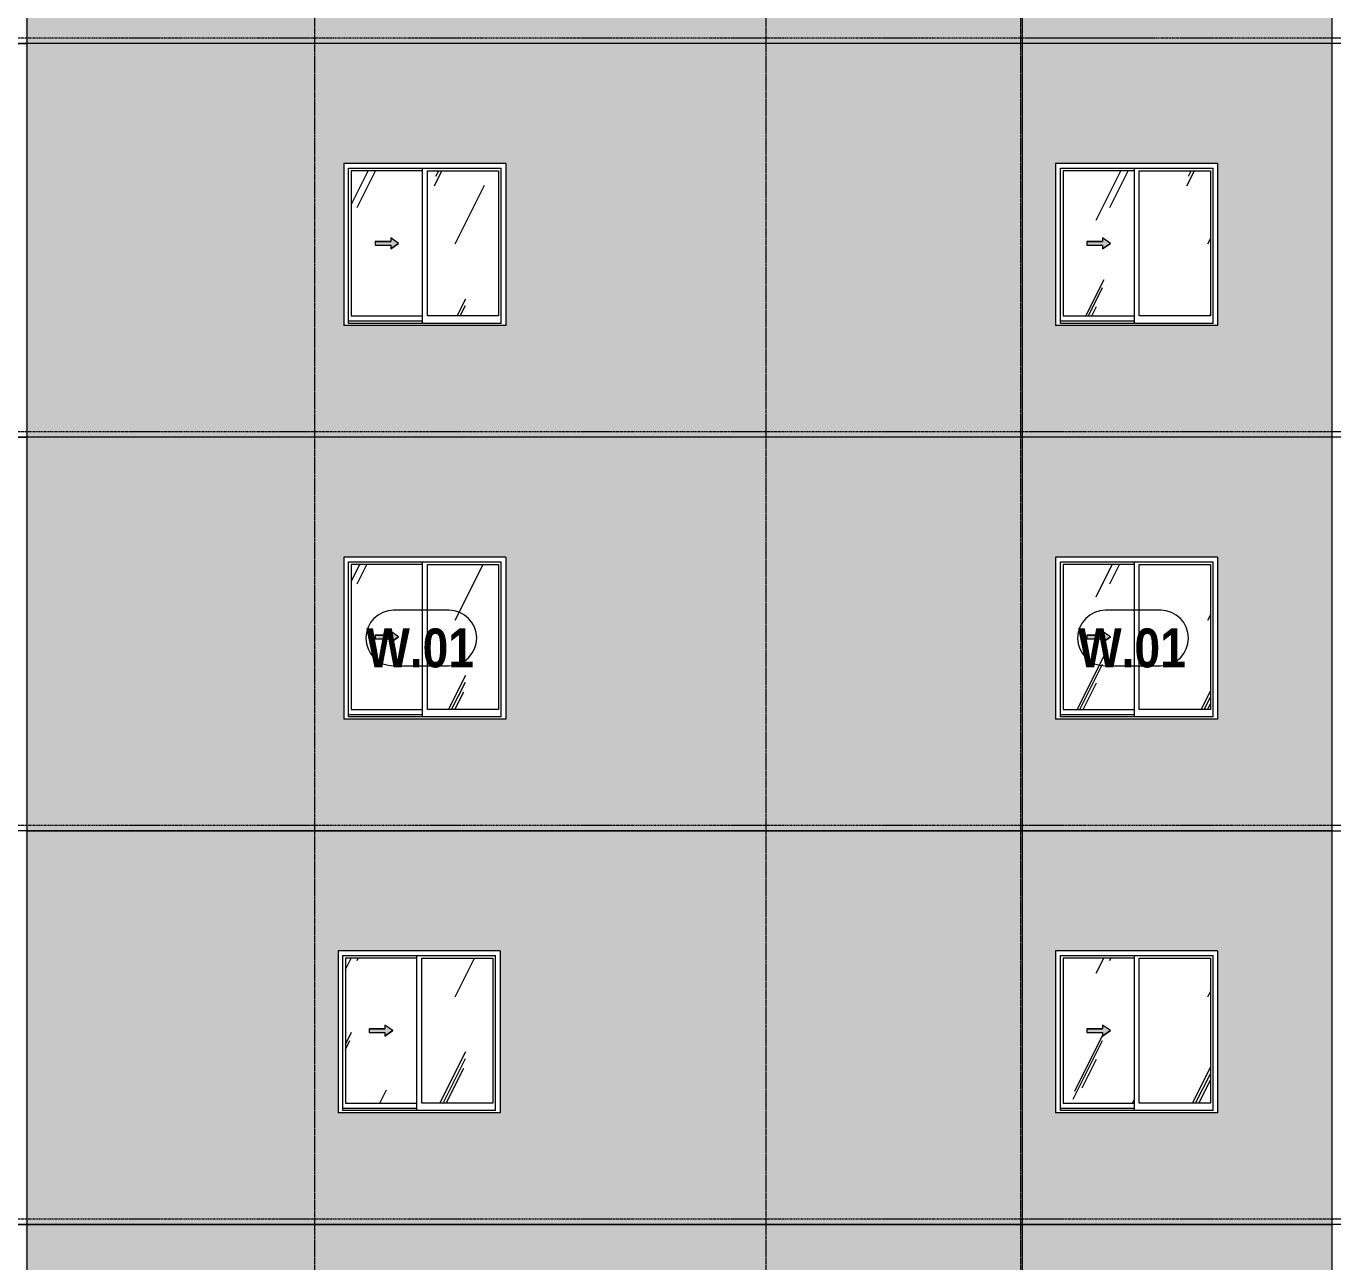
# Model space of a CAD drawing. Header units: millimetres. Extents: x -134153 to 99383, y -5233 to 35400.
# Drawn here: x -114548 to -103258, y 12027 to 22700 of the extents above; entities that cross this region are included whole.
import ezdxf

# ---------------------------------------------------------------- set-up
doc = ezdxf.new("R2010")
doc.units = ezdxf.units.MM
for name, pattern in [('1 NÉT CALL OUT', [6, 3, -3]), ('Centre', [31.75, 6.35, -4.7625, 15.875, -4.7625]), ('Dash 1_8_', [6.35, 3.175, -3.175]), ('Grid Line', [22.225, 12.7, -3.175, 3.175, -3.175])]:
    doc.linetypes.add(name, pattern=pattern)
for name, color, linetype, lineweight in [('A-AREA', 32, 'Dash 1_8_', 9), ('A-DETL-GENF', 92, 'Continuous', 9), ('A-DETL-GENF-1', 92, '1 NÉT CALL OUT', 9), ('A-FLOR-LEVL-2', 51, 'Centre', 9), ('A-GLAZ', 151, 'Continuous', 9), ('A-GLAZ-3', 7, '1 NÉT CALL OUT', 9), ('A-GLAZ-IDEN', 152, 'Continuous', 9), ('A-WALL', 113, 'Continuous', 9), ('A-WALL-PATT-2', 111, 'Continuous', 5), ('I-WALL', 2, 'Continuous', 9), ('S-GRID-1', 1, 'Grid Line', 9)]:
    doc.layers.add(name, color=color, linetype=linetype, lineweight=lineweight)
doc.styles.add('Arial_B_1', font='arialbd_0.ttf', dxfattribs={"width": 0.85, "height": 336})
pattern_1 = [(63.435, (-79954.8, 1311.3), (-0.002, 1625.6), [567.96, -3066.99]), (63.435, (-81580.4, 1311.3), (-0.002, 1625.6), [567.96, -3066.99]), (63.435, (-79176.65, 1625.35), (-0.002, 1625.6), [567.96, -3066.99]), (63.435, (-80802.25, 1625.35), (-0.002, 1625.6), [567.96, -3066.99]), (63.435, (-79294.4, 1514.5), (-0.002, 1625.6), [567.96, -3066.99]), (63.435, (-80920, 1514.5), (-0.002, 1625.6), [567.96, -3066.99]), (63.435, (-79414.5, 2149.4), (-0.002, 1625.6), [276.055, -3358.896]), (63.435, (-81040.1, 2149.4), (-0.002, 1625.6), [276.055, -3358.896]), (63.435, (-79493, 2051.15), (-0.002, 1625.6), [567.96, -3066.99]), (63.435, (-81118.6, 2051.15), (-0.002, 1625.6), [567.96, -3066.99]), (63.435, (-79479.15, 2121.7), (-0.002, 1625.6), [567.96, -3066.99]), (63.435, (-81104.76, 2121.7), (-0.002, 1625.6), [567.96, -3066.99]), (63.435, (-80135, 1812.2), (-0.002, 1625.6), [567.96, -3066.99]), (63.435, (-81760.6, 1812.2), (-0.002, 1625.6), [567.96, -3066.99]), (63.435, (-80121.15, 1895.35), (-0.002, 1625.6), [567.96, -3066.99]), (63.435, (-81746.75, 1895.35), (-0.002, 1625.6), [567.96, -3066.99]), (63.435, (-80117.4, 1955.3), (-0.002, 1625.6), [567.96, -3066.99]), (63.435, (-81743, 1955.3), (-0.002, 1625.6), [567.96, -3066.99])]

# ---------------------------------------------------------------- blocks, each defined once
blk = doc.blocks.new('1_FAMILY RVT - W01-WxH 1400x1400xmm-V110-TKCS_MẶT ĐỨNG HƯỚNG BẮC')
at = {"layer": 'A-DETL-GENF-1'}
blk.add_hatch(color=256, dxfattribs=at).paths.add_polyline_path([(-111398, 17376), (-111330, 17424), (-111398, 17471), (-111398, 17441), (-111533, 17441), (-111533, 17407), (-111398, 17407)])
at = {"layer": 'A-GLAZ'}
h = blk.add_hatch(dxfattribs=at)
h.set_pattern_fill('FP_1', color=256, style=0, pattern_type=2)
h.set_pattern_definition(pattern_1)
h.paths.add_polyline_path([(-111739, 16797), (-111125, 16797), (-111125, 18051), (-111739, 18051), (-111739, 17407)])
h.paths.add_polyline_path([(-111398, 17376), (-111398, 17407), (-111533, 17407), (-111533, 17441), (-111398, 17441), (-111398, 17471), (-111330, 17424), (-111354, 17407)])
h = blk.add_hatch(dxfattribs=at)
h.set_pattern_fill('FP_1', color=256, style=0, pattern_type=2)
h.set_pattern_definition(pattern_1)
h.paths.add_polyline_path([(-110466, 16797), (-110466, 18051), (-111080, 18051), (-111080, 16797), (-110735, 16797)])
at = {"layer": 'A-DETL-GENF'}
for p, q in [((-111533, 17441), (-111533, 17407)), ((-111533, 17441), (-111398, 17441)), ((-111398, 17441), (-111533, 17441)), ((-111533, 17441), (-111533, 17407)), ((-111533, 17407), (-111398, 17407)), ((-111533, 17407), (-111398, 17407)), ((-111398, 17471), (-111398, 17441)), ((-111330, 17424), (-111398, 17471)), ((-111330, 17424), (-111398, 17471)), ((-111398, 17471), (-111398, 17441)), ((-111330, 17424), (-111398, 17376)), ((-111398, 17376), (-111330, 17424)), ((-111398, 17407), (-111398, 17376)), ((-111398, 17407), (-111398, 17376))]:
    blk.add_line(p, q, dxfattribs=at)
at = {"layer": 'A-GLAZ'}
for p, q in [((-110402, 18114), (-111802, 18114)), ((-111802, 18114), (-111802, 16714)), ((-111762, 18073), (-110443, 18073)), ((-111762, 16733), (-111762, 18073)), ((-111125, 18073), (-111125, 16733)), ((-110443, 16733), (-110443, 18073)), ((-110402, 18114), (-110402, 16714)), ((-111739, 18051), (-111739, 16797)), ((-111125, 18051), (-111739, 18051)), ((-111080, 16797), (-111080, 18051)), ((-111080, 18051), (-110466, 18051)), ((-110466, 18051), (-110466, 16797)), ((-110402, 16714), (-111802, 16714)), ((-111125, 16753), (-111762, 16753)), ((-111125, 16753), (-111762, 16753)), ((-110443, 16733), (-111762, 16733)), ((-111739, 16797), (-111125, 16797)), ((-110466, 16797), (-111080, 16797))]:
    blk.add_line(p, q, dxfattribs=at)
blk = doc.blocks.new('1_FAMILY RVT - W01-WxH 1400x1400xmm-V116-TKCS_MẶT ĐỨNG HƯỚNG BẮC')
at = {"layer": 'A-DETL-GENF-1'}
blk.add_hatch(color=256, dxfattribs=at).paths.add_polyline_path([(-105248, 17376), (-105180, 17424), (-105248, 17471), (-105248, 17441), (-105384, 17441), (-105384, 17407), (-105248, 17407)])
at = {"layer": 'A-GLAZ'}
h = blk.add_hatch(dxfattribs=at)
h.set_pattern_fill('FP_1', color=256, style=0, pattern_type=2)
h.set_pattern_definition(pattern_1)
h.paths.add_polyline_path([(-105589, 16797), (-104975, 16797), (-104975, 18051), (-105589, 18051), (-105589, 17407)])
h.paths.add_polyline_path([(-105248, 17376), (-105248, 17407), (-105384, 17407), (-105384, 17441), (-105248, 17441), (-105248, 17471), (-105180, 17424), (-105205, 17407)])
h = blk.add_hatch(dxfattribs=at)
h.set_pattern_fill('FP_1', color=256, style=0, pattern_type=2)
h.set_pattern_definition(pattern_1)
h.paths.add_polyline_path([(-104316, 16797), (-104316, 18051), (-104930, 18051), (-104930, 16797), (-104388, 16797)])
at = {"layer": 'A-DETL-GENF'}
for p, q in [((-105384, 17441), (-105384, 17407)), ((-105384, 17441), (-105248, 17441)), ((-105248, 17441), (-105384, 17441)), ((-105384, 17441), (-105384, 17407)), ((-105384, 17407), (-105248, 17407)), ((-105384, 17407), (-105248, 17407)), ((-105248, 17471), (-105248, 17441)), ((-105180, 17424), (-105248, 17471)), ((-105180, 17424), (-105248, 17471)), ((-105248, 17471), (-105248, 17441)), ((-105180, 17424), (-105248, 17376)), ((-105248, 17376), (-105180, 17424)), ((-105248, 17407), (-105248, 17376)), ((-105248, 17407), (-105248, 17376))]:
    blk.add_line(p, q, dxfattribs=at)
at = {"layer": 'A-GLAZ'}
for p, q in [((-104253, 18114), (-105653, 18114)), ((-105653, 18114), (-105653, 16714)), ((-105612, 18073), (-104293, 18073)), ((-105612, 16733), (-105612, 18073)), ((-104975, 18073), (-104975, 16733)), ((-104293, 16733), (-104293, 18073)), ((-104253, 18114), (-104253, 16714)), ((-105589, 18051), (-105589, 16797)), ((-104975, 18051), (-105589, 18051)), ((-104930, 16797), (-104930, 18051)), ((-104930, 18051), (-104316, 18051)), ((-104316, 18051), (-104316, 16797)), ((-104253, 16714), (-105653, 16714)), ((-104975, 16753), (-105612, 16753)), ((-104975, 16753), (-105612, 16753)), ((-104293, 16733), (-105612, 16733)), ((-105589, 16797), (-104975, 16797)), ((-104316, 16797), (-104930, 16797))]:
    blk.add_line(p, q, dxfattribs=at)
blk = doc.blocks.new('1_FAMILY RVT - W01-WxH 1400x1400xmm-V142-TKCS_MẶT ĐỨNG HƯỚNG BẮC')
at = {"layer": 'A-DETL-GENF-1'}
blk.add_hatch(color=256, dxfattribs=at).paths.add_polyline_path([(-111448, 13976), (-111380, 14024), (-111448, 14071), (-111448, 14041), (-111583, 14041), (-111583, 14007), (-111448, 14007)])
at = {"layer": 'A-GLAZ'}
h = blk.add_hatch(dxfattribs=at)
h.set_pattern_fill('FP_1', color=256, style=0, pattern_type=2)
h.set_pattern_definition(pattern_1)
h.paths.add_polyline_path([(-111789, 13397), (-111175, 13397), (-111175, 14651), (-111789, 14651), (-111789, 14007)])
h.paths.add_polyline_path([(-111448, 13976), (-111448, 14007), (-111583, 14007), (-111583, 14041), (-111448, 14041), (-111448, 14071), (-111380, 14024), (-111404, 14007)])
h = blk.add_hatch(dxfattribs=at)
h.set_pattern_fill('FP_1', color=256, style=0, pattern_type=2)
h.set_pattern_definition(pattern_1)
h.paths.add_polyline_path([(-110516, 13397), (-110516, 14651), (-111130, 14651), (-111130, 13397)])
at = {"layer": 'A-DETL-GENF'}
for p, q in [((-111583, 14041), (-111583, 14007)), ((-111583, 14041), (-111448, 14041)), ((-111448, 14041), (-111583, 14041)), ((-111583, 14041), (-111583, 14007)), ((-111583, 14007), (-111448, 14007)), ((-111583, 14007), (-111448, 14007)), ((-111448, 14071), (-111448, 14041)), ((-111380, 14024), (-111448, 14071)), ((-111380, 14024), (-111448, 14071)), ((-111448, 14071), (-111448, 14041)), ((-111380, 14024), (-111448, 13976)), ((-111448, 13976), (-111380, 14024)), ((-111448, 14007), (-111448, 13976)), ((-111448, 14007), (-111448, 13976))]:
    blk.add_line(p, q, dxfattribs=at)
at = {"layer": 'A-GLAZ'}
for p, q in [((-110452, 14714), (-111852, 14714)), ((-111852, 14714), (-111852, 13314)), ((-110452, 14714), (-110452, 13314)), ((-111812, 14673), (-110493, 14673)), ((-111812, 13333), (-111812, 14673)), ((-111789, 14651), (-111789, 13397)), ((-111175, 14651), (-111789, 14651)), ((-111175, 14673), (-111175, 13333)), ((-111130, 13397), (-111130, 14651)), ((-111130, 14651), (-110516, 14651)), ((-110516, 14651), (-110516, 13397)), ((-110493, 13333), (-110493, 14673)), ((-111175, 13353), (-111812, 13353)), ((-111175, 13353), (-111812, 13353)), ((-110493, 13333), (-111812, 13333)), ((-111789, 13397), (-111175, 13397)), ((-110516, 13397), (-111130, 13397)), ((-110452, 13314), (-111852, 13314))]:
    blk.add_line(p, q, dxfattribs=at)
blk = doc.blocks.new('1_FAMILY RVT - W01-WxH 1400x1400xmm-V148-TKCS_MẶT ĐỨNG HƯỚNG BẮC')
at = {"layer": 'A-DETL-GENF-1'}
blk.add_hatch(color=256, dxfattribs=at).paths.add_polyline_path([(-105248, 13976), (-105180, 14024), (-105248, 14071), (-105248, 14041), (-105384, 14041), (-105384, 14007), (-105248, 14007)])
at = {"layer": 'A-GLAZ'}
h = blk.add_hatch(dxfattribs=at)
h.set_pattern_fill('FP_1', color=256, style=0, pattern_type=2)
h.set_pattern_definition(pattern_1)
h.paths.add_polyline_path([(-105589, 13397), (-104975, 13397), (-104975, 14651), (-105589, 14651), (-105589, 14007)])
h.paths.add_polyline_path([(-105248, 13976), (-105248, 14007), (-105384, 14007), (-105384, 14041), (-105248, 14041), (-105248, 14071), (-105180, 14024), (-105205, 14007)])
h = blk.add_hatch(dxfattribs=at)
h.set_pattern_fill('FP_1', color=256, style=0, pattern_type=2)
h.set_pattern_definition(pattern_1)
h.paths.add_polyline_path([(-104316, 13397), (-104316, 14651), (-104930, 14651), (-104930, 13397), (-104388, 13397)])
at = {"layer": 'A-DETL-GENF'}
for p, q in [((-105384, 14041), (-105384, 14007)), ((-105384, 14041), (-105248, 14041)), ((-105248, 14041), (-105384, 14041)), ((-105384, 14041), (-105384, 14007)), ((-105384, 14007), (-105248, 14007)), ((-105384, 14007), (-105248, 14007)), ((-105248, 14071), (-105248, 14041)), ((-105180, 14024), (-105248, 14071)), ((-105180, 14024), (-105248, 14071)), ((-105248, 14071), (-105248, 14041)), ((-105180, 14024), (-105248, 13976)), ((-105248, 13976), (-105180, 14024)), ((-105248, 14007), (-105248, 13976)), ((-105248, 14007), (-105248, 13976))]:
    blk.add_line(p, q, dxfattribs=at)
at = {"layer": 'A-GLAZ'}
for p, q in [((-104253, 14714), (-105653, 14714)), ((-105653, 14714), (-105653, 13314)), ((-104253, 14714), (-104253, 13314)), ((-105612, 14673), (-104293, 14673)), ((-105612, 13333), (-105612, 14673)), ((-105589, 14651), (-105589, 13397)), ((-104975, 14651), (-105589, 14651)), ((-104975, 14673), (-104975, 13333)), ((-104930, 13397), (-104930, 14651)), ((-104930, 14651), (-104316, 14651)), ((-104316, 14651), (-104316, 13397)), ((-104293, 13333), (-104293, 14673)), ((-104975, 13353), (-105612, 13353)), ((-104975, 13353), (-105612, 13353)), ((-104293, 13333), (-105612, 13333)), ((-105589, 13397), (-104975, 13397)), ((-104316, 13397), (-104930, 13397)), ((-104253, 13314), (-105653, 13314))]:
    blk.add_line(p, q, dxfattribs=at)
blk = doc.blocks.new('1_FAMILY RVT - W01-WxH 1400x1400xmm-V166-TKCS_MẶT ĐỨNG HƯỚNG BẮC')
at = {"layer": 'A-DETL-GENF-1'}
blk.add_hatch(color=256, dxfattribs=at).paths.add_polyline_path([(-111398, 20776), (-111330, 20824), (-111398, 20871), (-111398, 20841), (-111533, 20841), (-111533, 20807), (-111398, 20807)])
at = {"layer": 'A-GLAZ'}
h = blk.add_hatch(dxfattribs=at)
h.set_pattern_fill('FP_1', color=256, style=0, pattern_type=2)
h.set_pattern_definition(pattern_1)
h.paths.add_polyline_path([(-111739, 20197), (-111125, 20197), (-111125, 21451), (-111739, 21451), (-111739, 20807)])
h.paths.add_polyline_path([(-111398, 20776), (-111398, 20807), (-111533, 20807), (-111533, 20841), (-111398, 20841), (-111398, 20871), (-111330, 20824), (-111354, 20807)])
h = blk.add_hatch(dxfattribs=at)
h.set_pattern_fill('FP_1', color=256, style=0, pattern_type=2)
h.set_pattern_definition(pattern_1)
h.paths.add_polyline_path([(-110466, 20197), (-110466, 21451), (-111080, 21451), (-111080, 20197)])
at = {"layer": 'A-DETL-GENF'}
for p, q in [((-111533, 20841), (-111533, 20807)), ((-111533, 20841), (-111398, 20841)), ((-111398, 20841), (-111533, 20841)), ((-111533, 20841), (-111533, 20807)), ((-111533, 20807), (-111398, 20807)), ((-111533, 20807), (-111398, 20807)), ((-111398, 20871), (-111398, 20841)), ((-111330, 20824), (-111398, 20871)), ((-111330, 20824), (-111398, 20871)), ((-111398, 20871), (-111398, 20841)), ((-111330, 20824), (-111398, 20776)), ((-111398, 20776), (-111330, 20824)), ((-111398, 20807), (-111398, 20776)), ((-111398, 20807), (-111398, 20776))]:
    blk.add_line(p, q, dxfattribs=at)
at = {"layer": 'A-GLAZ'}
for p, q in [((-110402, 21514), (-111802, 21514)), ((-111802, 21514), (-111802, 20114)), ((-111762, 21473), (-110443, 21473)), ((-111762, 20133), (-111762, 21473)), ((-111125, 21473), (-111125, 20133)), ((-110443, 20133), (-110443, 21473)), ((-110402, 21514), (-110402, 20114)), ((-111739, 21451), (-111739, 20197)), ((-111125, 21451), (-111739, 21451)), ((-111080, 20197), (-111080, 21451)), ((-111080, 21451), (-110466, 21451)), ((-110466, 21451), (-110466, 20197)), ((-110402, 20114), (-111802, 20114)), ((-111125, 20153), (-111762, 20153)), ((-111125, 20153), (-111762, 20153)), ((-110443, 20133), (-111762, 20133)), ((-111739, 20197), (-111125, 20197)), ((-110466, 20197), (-111080, 20197))]:
    blk.add_line(p, q, dxfattribs=at)
blk = doc.blocks.new('1_FAMILY RVT - W01-WxH 1400x1400xmm-V172-TKCS_MẶT ĐỨNG HƯỚNG BẮC')
at = {"layer": 'A-DETL-GENF-1'}
blk.add_hatch(color=256, dxfattribs=at).paths.add_polyline_path([(-105248, 20776), (-105180, 20824), (-105248, 20871), (-105248, 20841), (-105384, 20841), (-105384, 20807), (-105248, 20807)])
at = {"layer": 'A-GLAZ'}
h = blk.add_hatch(dxfattribs=at)
h.set_pattern_fill('FP_1', color=256, style=0, pattern_type=2)
h.set_pattern_definition(pattern_1)
h.paths.add_polyline_path([(-104975, 20197), (-104975, 21451), (-105589, 21451), (-105589, 20197)])
h.paths.add_polyline_path([(-105248, 20776), (-105248, 20807), (-105384, 20807), (-105384, 20841), (-105248, 20841), (-105248, 20871), (-105180, 20824), (-105205, 20807)])
h = blk.add_hatch(dxfattribs=at)
h.set_pattern_fill('FP_1', color=256, style=0, pattern_type=2)
h.set_pattern_definition(pattern_1)
h.paths.add_polyline_path([(-104316, 20197), (-104316, 21451), (-104930, 21451), (-104930, 20197), (-104388, 20197)])
at = {"layer": 'A-DETL-GENF'}
for p, q in [((-105384, 20841), (-105384, 20807)), ((-105384, 20841), (-105248, 20841)), ((-105248, 20841), (-105384, 20841)), ((-105384, 20841), (-105384, 20807)), ((-105384, 20807), (-105248, 20807)), ((-105384, 20807), (-105248, 20807)), ((-105248, 20871), (-105248, 20841)), ((-105180, 20824), (-105248, 20871)), ((-105180, 20824), (-105248, 20871)), ((-105248, 20871), (-105248, 20841)), ((-105180, 20824), (-105248, 20776)), ((-105248, 20776), (-105180, 20824)), ((-105248, 20807), (-105248, 20776)), ((-105248, 20807), (-105248, 20776))]:
    blk.add_line(p, q, dxfattribs=at)
at = {"layer": 'A-GLAZ'}
for p, q in [((-104253, 21514), (-105653, 21514)), ((-105653, 21514), (-105653, 20114)), ((-105612, 21473), (-104293, 21473)), ((-105612, 20133), (-105612, 21473)), ((-104975, 21473), (-104975, 20133)), ((-104293, 20133), (-104293, 21473)), ((-104253, 21514), (-104253, 20114)), ((-105589, 21451), (-105589, 20197)), ((-104975, 21451), (-105589, 21451)), ((-104930, 20197), (-104930, 21451)), ((-104930, 21451), (-104316, 21451)), ((-104316, 21451), (-104316, 20197)), ((-104253, 20114), (-105653, 20114)), ((-104975, 20153), (-105612, 20153)), ((-104975, 20153), (-105612, 20153)), ((-104293, 20133), (-105612, 20133)), ((-105589, 20197), (-104975, 20197)), ((-104316, 20197), (-104930, 20197))]:
    blk.add_line(p, q, dxfattribs=at)
blk = doc.blocks.new('SSA-WINDOW TAG - 10-2062020-TKCS_MẶT ĐỨNG HƯỚNG BẮC')
at = {"layer": 'A-GLAZ-IDEN'}
for p, q in [((-121345.064287, 10854.4), (-121822.564287, 10854.4)), ((-121822.564287, 10374.4), (-121345.064287, 10374.4))]:
    blk.add_line(p, q, dxfattribs=at)
for centre, start, end in [((-121822.564287, 10614.4), 90, 270), ((-121345.064287, 10614.4), 270, 90)]:
    blk.add_arc(centre, 240, start, end, dxfattribs=at)

msp = doc.modelspace()

# ---------------------------------------------------------------- hatches: boundary and pattern name
at = {"layer": 'A-WALL-PATT-2'}
for points in [[(-114542.6, 22550), (-114542.6, 25950), (-114552.6, 25950), (-114552.6, 22550)], [(-105942.6, 22550), (-105942.6, 25950), (-105952.6, 25950), (-105952.6, 22550)], [(-114542.6, 19150), (-114542.6, 22550), (-114552.6, 22550), (-114552.6, 19150)], [(-105942.6, 19150), (-105942.6, 22550), (-105952.6, 22550), (-105952.6, 19150)], [(-114542.6, 15750), (-114542.6, 19150), (-114552.6, 19150), (-114552.6, 15750)], [(-105942.6, 15750), (-105942.6, 19150), (-105952.6, 19150), (-105952.6, 15750)], [(-114542.6, 12350), (-114542.6, 15750), (-114552.6, 15750), (-114552.6, 12350)], [(-105942.6, 12350), (-105942.6, 15750), (-105952.6, 15750), (-105952.6, 12350)], [(-114542.6, 8950), (-114542.6, 12350), (-114552.6, 12350), (-114552.6, 8950)], [(-105942.6, 8950), (-105942.6, 12350), (-105952.6, 12350), (-105952.6, 8950)]]:
    msp.add_hatch(color=256, dxfattribs=at).paths.add_polyline_path(points)
h = msp.add_hatch(color=256, dxfattribs=at)
h.paths.add_polyline_path([(-114542.6, 22550), (-105952.6, 22550), (-105952.6, 25950), (-114542.6, 25950), (-114542.6, 23076.6)])
h.paths.add_polyline_path([(-110402.5, 23514.4), (-111802.5, 23514.4), (-111802.5, 24914.4), (-110402.5, 24914.4), (-110402.5, 23533.5)])
h = msp.add_hatch(color=256, dxfattribs=at)
h.paths.add_polyline_path([(-104388.5, 22550), (-103262.6, 22550), (-103262.6, 25950), (-105942.6, 25950), (-105942.6, 22550)])
h.paths.add_polyline_path([(-105652.6, 23514.4), (-105652.6, 24914.4), (-104252.6, 24914.4), (-104252.6, 23514.4), (-105611.6, 23514.4)])
h = msp.add_hatch(color=256, dxfattribs=at)
h.paths.add_polyline_path([(-114542.6, 19150), (-105952.6, 19150), (-105952.6, 22550), (-114542.6, 22550), (-114542.6, 20868.6)])
h.paths.add_polyline_path([(-110443.4, 20114.4), (-111802.5, 20114.4), (-111802.5, 21514.4), (-110402.5, 21514.4), (-110402.5, 20114.4)])
h = msp.add_hatch(color=256, dxfattribs=at)
h.paths.add_polyline_path([(-105942.6, 19150), (-103262.6, 19150), (-103262.6, 22550), (-105942.6, 22550), (-105942.6, 19881.3)])
h.paths.add_polyline_path([(-105652.6, 20114.4), (-105652.6, 21514.4), (-104252.6, 21514.4), (-104252.6, 20114.4), (-105611.6, 20114.4)])
h = msp.add_hatch(color=256, dxfattribs=at)
h.paths.add_polyline_path([(-112321.4, 15750), (-105952.6, 15750), (-105952.6, 19150), (-114542.6, 19150), (-114542.6, 15750)])
h.paths.add_polyline_path([(-111802.5, 16714.4), (-111802.5, 18114.4), (-110402.5, 18114.4), (-110402.5, 16714.4), (-111761.6, 16714.4)])
h = msp.add_hatch(color=256, dxfattribs=at)
h.paths.add_polyline_path([(-104388.5, 15750), (-103262.6, 15750), (-103262.6, 19150), (-105942.6, 19150), (-105942.6, 15750)])
h.paths.add_polyline_path([(-105652.6, 16714.4), (-105652.6, 18114.4), (-104252.6, 18114.4), (-104252.6, 16714.4), (-105611.6, 16714.4)])
h = msp.add_hatch(color=256, dxfattribs=at)
h.paths.add_polyline_path([(-114542.6, 12350), (-105952.6, 12350), (-105952.6, 15750), (-114542.6, 15750), (-114542.6, 14244.7)])
h.paths.add_polyline_path([(-110452.5, 13314.4), (-111852.5, 13314.4), (-111852.5, 14714.4), (-110452.5, 14714.4), (-110452.5, 13333.5)])
h = msp.add_hatch(color=256, dxfattribs=at)
h.paths.add_polyline_path([(-105652.6, 12350), (-103262.6, 12350), (-103262.6, 15750), (-105942.6, 15750), (-105942.6, 12350)])
h.paths.add_polyline_path([(-104252.6, 13314.4), (-105652.6, 13314.4), (-105652.6, 14714.4), (-104252.6, 14714.4), (-104252.6, 13333.5)])
h = msp.add_hatch(color=256, dxfattribs=at)
h.paths.add_polyline_path([(-114542.6, 8950), (-105952.6, 8950), (-105952.6, 12350), (-114542.6, 12350), (-114542.6, 12036.8)])
h.paths.add_polyline_path([(-110452.5, 9914.4), (-111852.5, 9914.4), (-111852.5, 11314.4), (-110452.5, 11314.4), (-110452.5, 9933.5)])
h = msp.add_hatch(color=256, dxfattribs=at)
h.paths.add_polyline_path([(-105942.6, 8950), (-103262.6, 8950), (-103262.6, 12350), (-105942.6, 12350), (-105942.6, 8952.3)])
h.paths.add_polyline_path([(-105652.6, 9914.4), (-105652.6, 11314.4), (-104252.6, 11314.4), (-104252.6, 9914.4), (-105611.6, 9914.4)])

# ---------------------------------------------------------------- linework, layer by layer
at = {"layer": 'A-AREA'}
msp.add_line((-105942.6, 22600), (-104802.6, 22600), dxfattribs=at)
at = {"layer": 'A-FLOR-LEVL-2'}
for p, q in [((-134152.6, 22600), (-25724.3, 22600)), ((-134152.6, 19200), (-25724.3, 19200)), ((-134152.6, 15800), (-25724.3, 15800)), ((-134152.6, 12400), (-25724.3, 12400))]:
    msp.add_line(p, q, dxfattribs=at)
at = {"layer": 'A-WALL'}
for p, q in [((-105942.6, 29350), (-105942.6, 5550)), ((-103262.6, 5600), (-103262.6, 29350)), ((-103252.6, 22550), (-114542.6, 22550)), ((-99767.6, 22550), (-114542.6, 22550)), ((-103252.6, 19150), (-114542.6, 19150)), ((-99767.6, 19150), (-114542.6, 19150)), ((-114542.6, 15750), (-99767.6, 15750)), ((-103262.6, 15750), (-114542.6, 15750)), ((-99767.6, 12350), (-114542.6, 12350)), ((-114542.6, 12350), (-103262.6, 12350))]:
    msp.add_line(p, q, dxfattribs=at)
at = {"layer": 'I-WALL'}
for p, q in [((-114542.6, 30750), (-114542.6, 5550)), ((-114542.6, 22550), (-118662.6, 22550)), ((-118662.6, 22550), (-114542.6, 22550)), ((-114542.6, 19150), (-118662.6, 19150)), ((-118662.6, 19150), (-114542.6, 19150)), ((-114542.6, 15750), (-118662.6, 15750)), ((-114542.6, 12350), (-118662.6, 12350)), ((-118662.6, 12350), (-114542.6, 12350))]:
    msp.add_line(p, q, dxfattribs=at)
at = {"layer": 'S-GRID-1'}
for p, q in [((-112052.6, 207.3), (-112052.6, 30285.9)), ((-108152.6, 207.3), (-108152.6, 30285.9)), ((-105952.6, 207.3), (-105952.6, 30285.9))]:
    msp.add_line(p, q, dxfattribs=at)

# ---------------------------------------------------------------- block references
at = {"layer": 'A-GLAZ-3'}
for name in ['1_FAMILY RVT - W01-WxH 1400x1400xmm-V166-TKCS_MẶT ĐỨNG HƯỚNG BẮC', '1_FAMILY RVT - W01-WxH 1400x1400xmm-V172-TKCS_MẶT ĐỨNG HƯỚNG BẮC', '1_FAMILY RVT - W01-WxH 1400x1400xmm-V110-TKCS_MẶT ĐỨNG HƯỚNG BẮC', '1_FAMILY RVT - W01-WxH 1400x1400xmm-V116-TKCS_MẶT ĐỨNG HƯỚNG BẮC', '1_FAMILY RVT - W01-WxH 1400x1400xmm-V142-TKCS_MẶT ĐỨNG HƯỚNG BẮC', '1_FAMILY RVT - W01-WxH 1400x1400xmm-V148-TKCS_MẶT ĐỨNG HƯỚNG BẮC']:
    msp.add_blockref(name, (0, 0), dxfattribs=at)
at = {"layer": 'A-GLAZ-IDEN'}
for p in [(10450.1, 6800), (16600, 6800)]:
    msp.add_blockref('SSA-WINDOW TAG - 10-2062020-TKCS_MẶT ĐỨNG HƯỚNG BẮC', p, dxfattribs=at)

# ---------------------------------------------------------------- texts
at = {"layer": 'A-GLAZ-IDEN', "char_height": 336, "width": 962.88, "attachment_point": 5, "line_spacing_factor": 0.936439, "style": 'Arial_B_1'}
for insert in [(-111143.7, 17327.1), (-104993.8, 17327.1)]:
    msp.add_mtext('\\pt6.80064,13.60128,20.39856,27.1992,33.99984,40.80048,47.60112,54.3984,61.19904,67.99968,74.80032,81.60096,88.4016,95.19888,101.99952,108.80016,115.6008,122.40144,129.19872,135.99936,142.8,149.60064,156.40128,163.19856,169.9992,176.79984,183.60048,190.40112,197.1984,203.99904,210.79968,217.60032;W.01', dxfattribs=dict(at, insert=insert))

doc.saveas('drawing.dxf')
